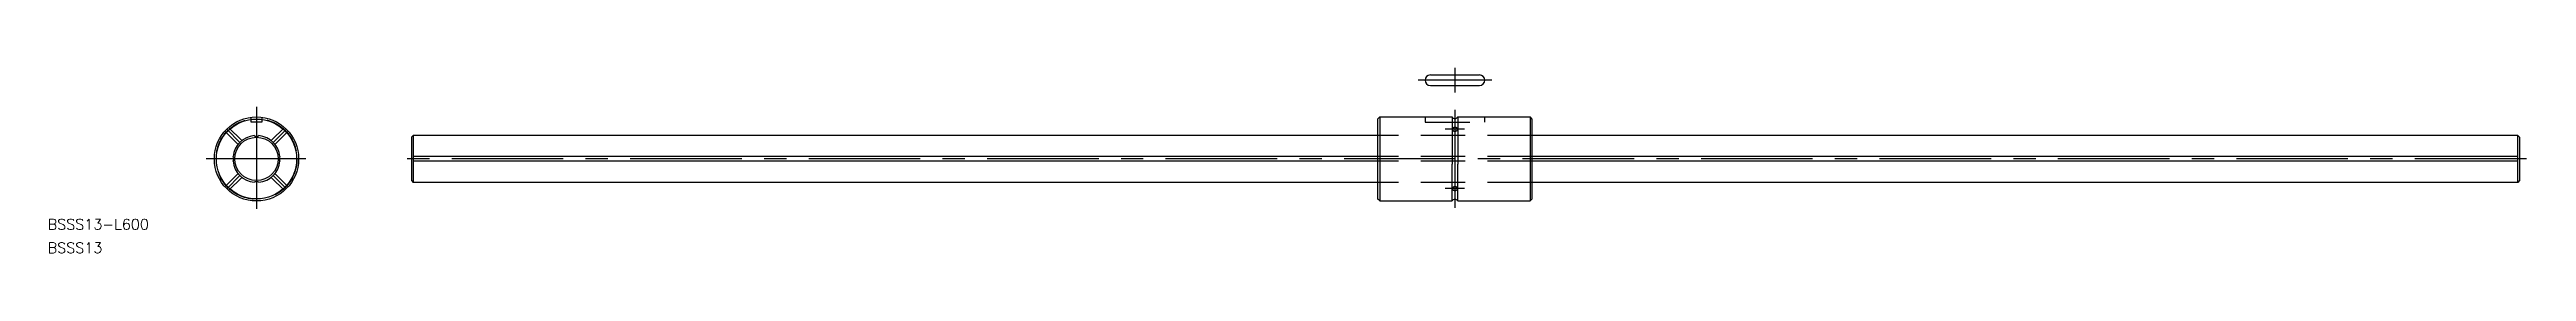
# Model space of a CAD drawing. Extents: x -59 to 646, y -27 to 26.
import ezdxf

# ---------------------------------------------------------------- set-up
doc = ezdxf.new("R2010")
doc.units = 0
doc.linetypes.add('CENTER', pattern=[50.8, 31.75, -6.35, 6.35, -6.35])
doc.linetypes.add('DASHED', pattern=[19.05, 12.7, -6.35])
doc.layers.get('0').update_dxf_attribs({"linetype": 'CONTINUOUS'})
doc.layers.add('CENTER', color=1, linetype='CENTER')
doc.styles.get("Standard").update_dxf_attribs({"font": 'txt.shx', "height": 3, "bigfont": 'bigfont.shx'})

msp = doc.modelspace()

# ---------------------------------------------------------------- linework, layer by layer
at = {"color": 7, "linetype": 'CONTINUOUS'}
for p, q in [((334.13, 23.98), (348.13, 23.98)), ((334.13, 20.98), (348.13, 20.98)), ((319.73, 12), (319.13, 11.4)), ((319.13, 11.4), (319.13, -11.4)), ((319.73, 12), (319.73, -12)), ((319.73, 12), (340.33, 12)), ((340.33, 12), (340.33, -1.5)), ((341.93, 12), (341.93, -1.5)), ((341.93, 12), (362.53, 12)), ((362.53, 12), (362.53, -12)), ((363.13, 11.4), (362.53, 12)), ((363.13, -11.4), (363.13, 11.4)), ((44.13, 6.2), (44.63, 6.7)), ((44.13, 6.2), (44.13, -6.2)), ((319.13, 6.7), (44.63, 6.7)), ((44.63, 6.7), (44.63, -6.7)), ((319.13, 0.66), (44.63, 0.66)), ((643.63, 6.7), (363.13, 6.7)), ((643.63, 0.66), (363.13, 0.66)), ((643.63, 6.7), (644.13, 6.2)), ((643.63, -6.7), (643.63, 6.7)), ((644.13, 6.2), (644.13, -6.2)), ((44.13, -6.2), (44.63, -6.7)), ((319.13, -0.66), (44.63, -0.66)), ((319.13, -6.7), (44.63, -6.7)), ((340.33, -12), (340.33, -1.5)), ((341.93, -12), (341.93, -1.5)), ((643.63, -0.66), (363.13, -0.66)), ((643.63, -6.7), (363.13, -6.7)), ((644.13, -6.2), (643.63, -6.7)), ((319.73, -12), (319.13, -11.4)), ((319.73, -12), (340.33, -12)), ((341.93, -12), (362.53, -12)), ((362.53, -12), (363.13, -11.4))]:
    msp.add_line(p, q, dxfattribs=at)
at = {"color": 3, "linetype": 'DASHED'}
for p, q in [((-9.02, 7.95), (-5.27, 4.21)), ((-7.95, 9.02), (-4.21, 5.27)), ((-1.5, 10.5), (-1.5, 11.91)), ((1.5, 10.5), (-1.5, 10.5)), ((1.5, 11.9), (1.5, 10.5)), ((7.95, 9.02), (4.21, 5.27)), ((9.02, 7.95), (5.27, 4.21)), ((332.63, 12), (332.63, 10.5)), ((332.63, 10.5), (349.63, 10.5)), ((349.63, 10.5), (349.63, 12)), ((363.13, 6.7), (319.13, 6.7)), ((363.13, 0.66), (319.13, 0.66)), ((-5.27, -4.21), (-9.02, -7.95)), ((-4.21, -5.27), (-7.95, -9.02)), ((4.21, -5.27), (7.95, -9.02)), ((5.27, -4.21), (9.02, -7.95)), ((363.13, -0.66), (319.13, -0.66)), ((363.13, -6.7), (319.13, -6.7))]:
    msp.add_line(p, q, dxfattribs=at)
at = {"color": 7, "linetype": 'CONTINUOUS'}
for points in [[(340.38, 8.47, 0), (340.38, 8.44, 0), (340.38, 8.42, 0), (340.39, 8.39, 0), (340.4, 8.37, 0), (340.4, 8.34, 0), (340.41, 8.31, 0), (340.43, 8.29, 0), (340.44, 8.27, 0), (340.45, 8.24, 0), (340.47, 8.22, 0), (340.49, 8.2, 0), (340.51, 8.17, 0), (340.53, 8.15, 0), (340.55, 8.13, 0), (340.58, 8.11, 0), (340.6, 8.09, 0), (340.63, 8.08, 0), (340.66, 8.06, 0), (340.69, 8.04, 0), (340.71, 8.03, 0), (340.75, 8.01, 0), (340.78, 8, 0), (340.81, 7.99, 0), (340.84, 7.98, 0), (340.88, 7.97, 0), (340.91, 7.96, 0), (340.95, 7.95, 0), (340.99, 7.95, 0), (341.02, 7.94, 0), (341.06, 7.94, 0), (341.1, 7.94, 0), (341.13, 7.94, 0), (341.17, 7.94, 0), (341.2, 7.94, 0), (341.24, 7.94, 0), (341.28, 7.95, 0), (341.31, 7.95, 0), (341.35, 7.96, 0), (341.38, 7.97, 0), (341.42, 7.98, 0), (341.45, 7.99, 0), (341.49, 8, 0), (341.52, 8.01, 0), (341.55, 8.03, 0), (341.58, 8.04, 0), (341.61, 8.06, 0), (341.63, 8.08, 0), (341.66, 8.09, 0), (341.69, 8.11, 0), (341.71, 8.13, 0), (341.73, 8.15, 0), (341.75, 8.17, 0), (341.77, 8.2, 0), (341.79, 8.22, 0), (341.81, 8.24, 0), (341.82, 8.27, 0), (341.84, 8.29, 0), (341.85, 8.31, 0), (341.86, 8.34, 0), (341.87, 8.37, 0), (341.87, 8.39, 0), (341.88, 8.42, 0), (341.88, 8.44, 0), (341.88, 8.47, 0), (341.88, 8.49, 0), (341.88, 8.52, 0), (341.87, 8.55, 0), (341.87, 8.57, 0), (341.86, 8.6, 0), (341.85, 8.62, 0), (341.84, 8.65, 0), (341.82, 8.67, 0), (341.81, 8.7, 0), (341.79, 8.72, 0), (341.77, 8.74, 0), (341.75, 8.76, 0), (341.73, 8.78, 0), (341.71, 8.81, 0), (341.69, 8.82, 0), (341.66, 8.84, 0), (341.63, 8.86, 0), (341.61, 8.88, 0), (341.58, 8.89, 0), (341.55, 8.91, 0), (341.52, 8.92, 0), (341.49, 8.94, 0), (341.45, 8.95, 0), (341.42, 8.96, 0), (341.38, 8.97, 0), (341.35, 8.98, 0), (341.31, 8.98, 0), (341.28, 8.99, 0), (341.24, 8.99, 0), (341.2, 9, 0), (341.17, 9, 0), (341.13, 9, 0), (341.1, 9, 0), (341.06, 9, 0), (341.02, 8.99, 0), (340.99, 8.99, 0), (340.95, 8.98, 0), (340.91, 8.98, 0), (340.88, 8.97, 0), (340.84, 8.96, 0), (340.81, 8.95, 0), (340.78, 8.94, 0), (340.75, 8.92, 0), (340.71, 8.91, 0), (340.69, 8.89, 0), (340.66, 8.88, 0), (340.63, 8.86, 0), (340.6, 8.84, 0), (340.58, 8.82, 0), (340.55, 8.81, 0), (340.53, 8.78, 0), (340.51, 8.76, 0), (340.49, 8.74, 0), (340.47, 8.72, 0), (340.45, 8.7, 0), (340.44, 8.67, 0), (340.43, 8.65, 0), (340.41, 8.62, 0), (340.4, 8.6, 0), (340.4, 8.57, 0), (340.39, 8.55, 0), (340.38, 8.52, 0), (340.38, 8.49, 0), (340.38, 8.47, 0)], [(340.38, -8.47, 0), (340.38, -8.49, 0), (340.38, -8.52, 0), (340.39, -8.55, 0), (340.4, -8.57, 0), (340.4, -8.6, 0), (340.41, -8.62, 0), (340.43, -8.65, 0), (340.44, -8.67, 0), (340.45, -8.7, 0), (340.47, -8.72, 0), (340.49, -8.74, 0), (340.51, -8.76, 0), (340.53, -8.78, 0), (340.55, -8.81, 0), (340.58, -8.82, 0), (340.6, -8.84, 0), (340.63, -8.86, 0), (340.66, -8.88, 0), (340.69, -8.89, 0), (340.71, -8.91, 0), (340.75, -8.92, 0), (340.78, -8.94, 0), (340.81, -8.95, 0), (340.84, -8.96, 0), (340.88, -8.97, 0), (340.91, -8.98, 0), (340.95, -8.98, 0), (340.99, -8.99, 0), (341.02, -8.99, 0), (341.06, -9, 0), (341.1, -9, 0), (341.13, -9, 0), (341.17, -9, 0), (341.2, -9, 0), (341.24, -8.99, 0), (341.28, -8.99, 0), (341.31, -8.98, 0), (341.35, -8.98, 0), (341.38, -8.97, 0), (341.42, -8.96, 0), (341.45, -8.95, 0), (341.49, -8.94, 0), (341.52, -8.92, 0), (341.55, -8.91, 0), (341.58, -8.89, 0), (341.61, -8.88, 0), (341.63, -8.86, 0), (341.66, -8.84, 0), (341.69, -8.82, 0), (341.71, -8.81, 0), (341.73, -8.78, 0), (341.75, -8.76, 0), (341.77, -8.74, 0), (341.79, -8.72, 0), (341.81, -8.7, 0), (341.82, -8.67, 0), (341.84, -8.65, 0), (341.85, -8.62, 0), (341.86, -8.6, 0), (341.87, -8.57, 0), (341.87, -8.55, 0), (341.88, -8.52, 0), (341.88, -8.49, 0), (341.88, -8.47, 0), (341.88, -8.44, 0), (341.88, -8.42, 0), (341.87, -8.39, 0), (341.87, -8.37, 0), (341.86, -8.34, 0), (341.85, -8.31, 0), (341.84, -8.29, 0), (341.82, -8.27, 0), (341.81, -8.24, 0), (341.79, -8.22, 0), (341.77, -8.2, 0), (341.75, -8.17, 0), (341.73, -8.15, 0), (341.71, -8.13, 0), (341.69, -8.11, 0), (341.66, -8.09, 0), (341.63, -8.08, 0), (341.61, -8.06, 0), (341.58, -8.04, 0), (341.55, -8.03, 0), (341.52, -8.01, 0), (341.49, -8, 0), (341.45, -7.99, 0), (341.42, -7.98, 0), (341.38, -7.97, 0), (341.35, -7.96, 0), (341.31, -7.95, 0), (341.28, -7.95, 0), (341.24, -7.94, 0), (341.2, -7.94, 0), (341.17, -7.94, 0), (341.13, -7.94, 0), (341.1, -7.94, 0), (341.06, -7.94, 0), (341.02, -7.94, 0), (340.99, -7.95, 0), (340.95, -7.95, 0), (340.91, -7.96, 0), (340.88, -7.97, 0), (340.84, -7.98, 0), (340.81, -7.99, 0), (340.78, -8, 0), (340.75, -8.01, 0), (340.71, -8.03, 0), (340.69, -8.04, 0), (340.66, -8.06, 0), (340.63, -8.08, 0), (340.6, -8.09, 0), (340.58, -8.11, 0), (340.55, -8.13, 0), (340.53, -8.15, 0), (340.51, -8.17, 0), (340.49, -8.2, 0), (340.47, -8.22, 0), (340.45, -8.24, 0), (340.44, -8.27, 0), (340.43, -8.29, 0), (340.41, -8.31, 0), (340.4, -8.34, 0), (340.4, -8.37, 0), (340.39, -8.39, 0), (340.38, -8.42, 0), (340.38, -8.44, 0), (340.38, -8.47, 0)]]:
    msp.add_polyline3d(points, dxfattribs=at)
for radius in [12, 11.4, 6.2]:
    msp.add_circle((0, 0), radius, dxfattribs=at)
at = {"color": 3, "linetype": 'DASHED'}
msp.add_circle((0, 0), 11.5, dxfattribs=at)
at = {"color": 7, "linetype": 'CONTINUOUS'}
for centre, radius, start, end in [((334.13, 22.48), 1.5, 90, 270), ((348.13, 22.48), 1.5, 270, 90), ((341.13, 12.39), 0.89, 205.98923, 334.01077), ((0, 0), 6.7, 95.66302, 174.33698), ((-7.89, 0), 1.39, 331.59897, 28.40103), ((0, 7.89), 1.39, 241.59897, 298.40103), ((0, 0), 6.7, 5.66302, 84.33698), ((7.89, 0), 1.39, 151.59897, 208.40103), ((0, 0), 6.7, 185.66302, 264.33698), ((0, -7.89), 1.39, 61.59897, 118.40103), ((0, 0), 6.7, 275.66302, 354.33698), ((341.13, -12.39), 0.89, 25.98923, 154.01077)]:
    msp.add_arc(centre, radius, start, end, dxfattribs=at)
at = {"layer": 'CENTER', "color": 1, "linetype": 'CENTER'}
for p, q in [((351.63, 22.48), (330.63, 22.48)), ((341.13, 25.98), (341.13, 18.98)), ((0, 14.89), (0, -14.27)), ((-8.49, 8.49), (-4.74, 4.74)), ((8.49, 8.49), (4.74, 4.74)), ((343.88, 8.49), (338.38, 8.49)), ((341.13, 14), (341.13, -14)), ((14.02, 0), (-14.32, 0)), ((646.13, 0), (42.13, 0)), ((-4.74, -4.74), (-8.49, -8.49)), ((4.74, -4.74), (8.49, -8.49)), ((343.88, -8.47), (338.38, -8.47))]:
    msp.add_line(p, q, dxfattribs=at)

# ---------------------------------------------------------------- texts
at = {"color": 7, "linetype": 'CONTINUOUS'}
for s, p in [('BSSS13-L600', (-59.43, -20.17)), ('BSSS13', (-59.43, -26.86))]:
    msp.add_text(s, height=3, dxfattribs=at).set_placement(p)

doc.saveas('drawing.dxf')
